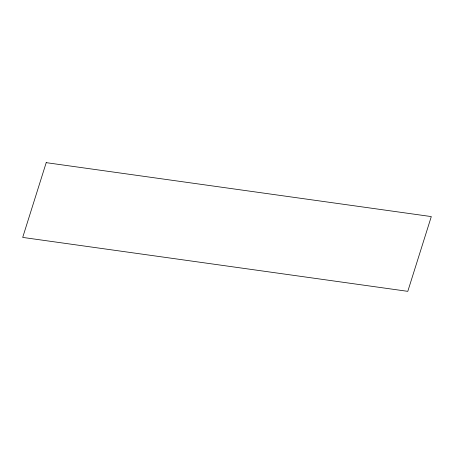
<?xml version="1.0" encoding="UTF-8"?>
<svg xmlns="http://www.w3.org/2000/svg" width="454" height="454" viewBox="0 0 454 454"><rect width="100%" height="100%" fill="white"/><g stroke="black" fill="none" stroke-linecap="round" stroke-linejoin="round"><path stroke-width="0.68" d="M46.212 162.657L22.7 237.414L407.788 291.343L431.3 216.586L46.212 162.657"/></g></svg>
